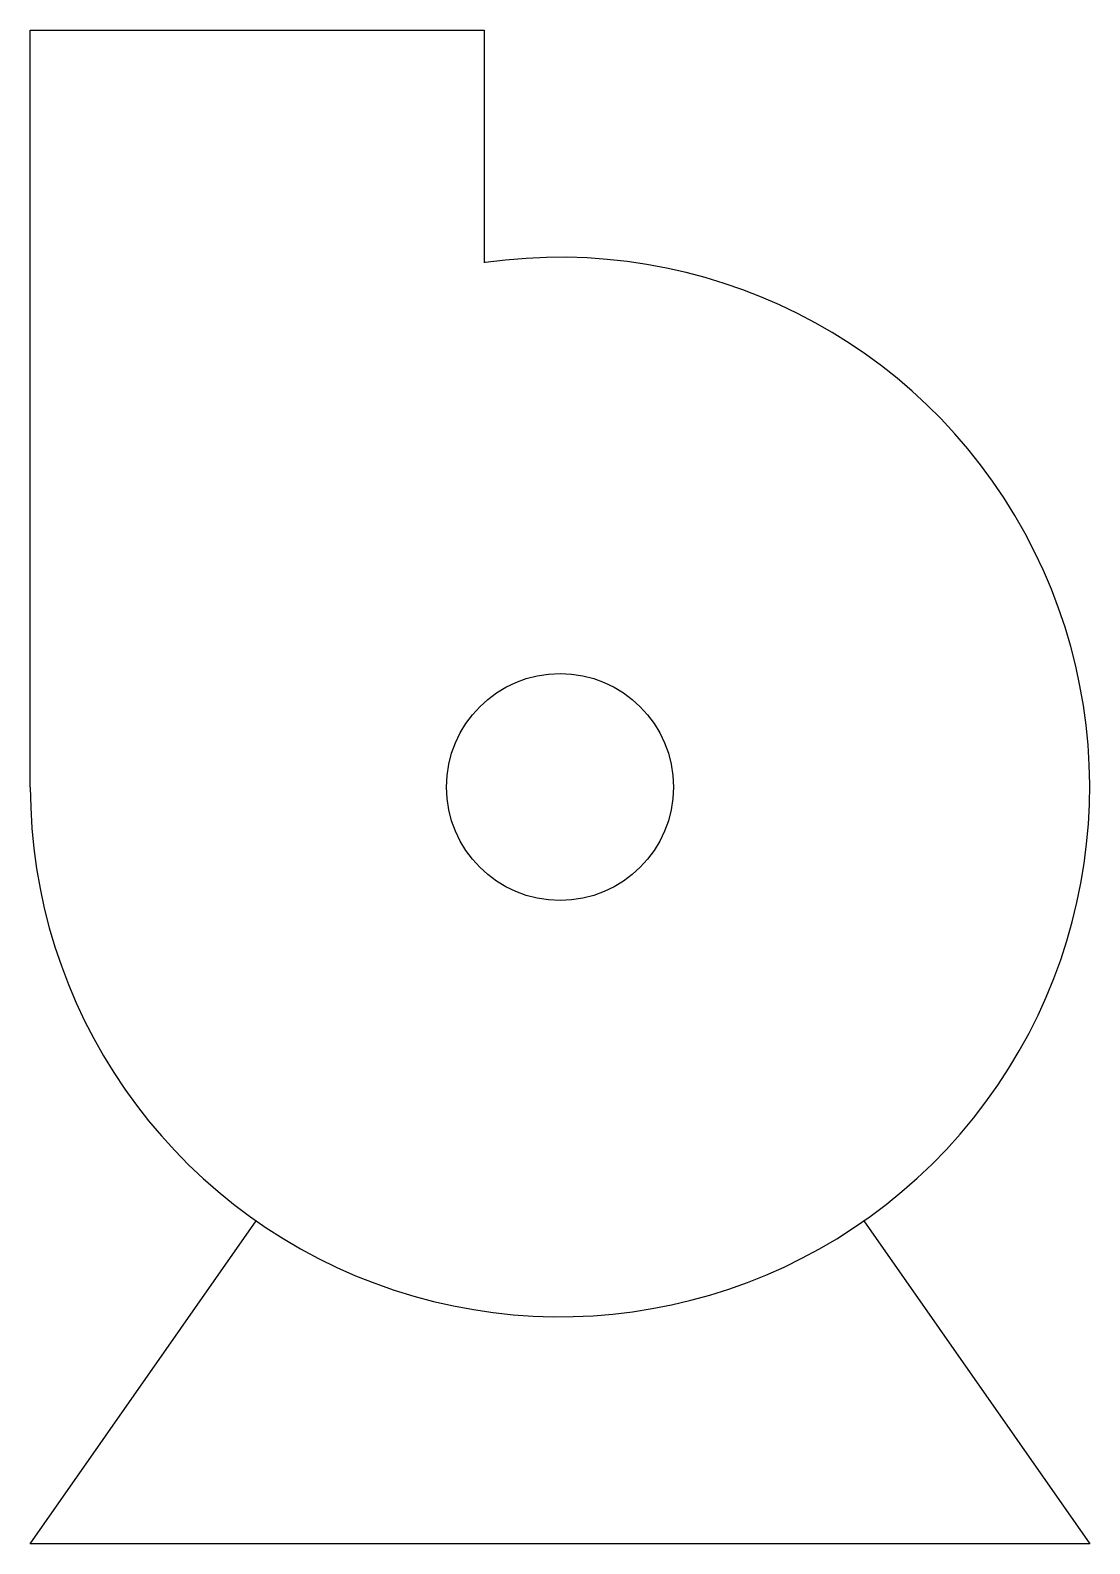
# Model space of a CAD drawing. Extents: x -0.219 to 0.219, y -0.312 to 0.312.
import ezdxf

# ---------------------------------------------------------------- set-up
doc = ezdxf.new("R2010")
doc.units = 0
doc.layers.add('6', color=6, linetype='CONTINUOUS')

msp = doc.modelspace()

# ---------------------------------------------------------------- linework, layer by layer
at = {"layer": '6', "color": 0}
for p, q in [((-0.21875, 0.3125), (-0.03125, 0.3125)), ((-0.03125, 0.3125), (-0.03125, 0.21651)), ((-0.21875, 0), (-0.21875, 0.3125)), ((-0.21875, -0.3125), (-0.12544, -0.17921)), ((0.12544, -0.17921), (0.21875, -0.3125)), ((0.21875, -0.3125), (-0.21875, -0.3125))]:
    msp.add_line(p, q, dxfattribs=at)
msp.add_circle((0, 0), 0.04688, dxfattribs=at)
msp.add_arc((0, 0), 0.21875, 180, 98.1301, dxfattribs=at)

doc.saveas('drawing.dxf')
